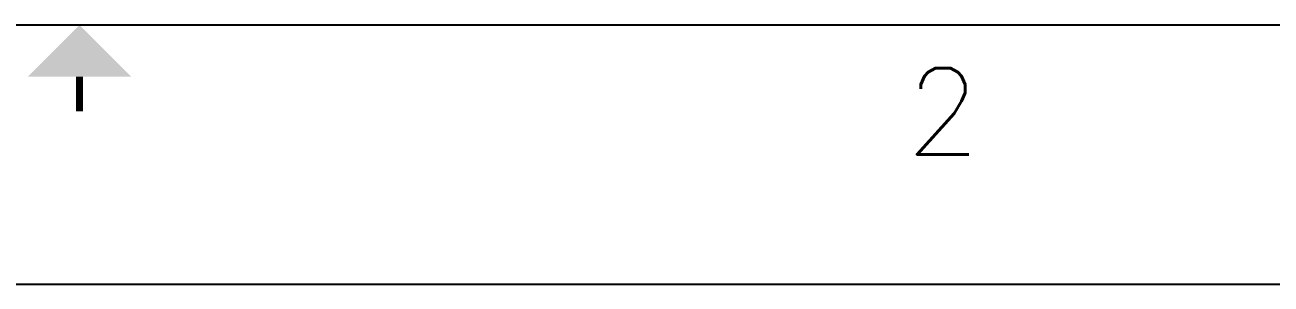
# Model space of a CAD drawing. Header units: inches. Extents: x -3457 to 3579, y -2730 to 2631.
# Drawn here: x 8 to 1217, y -2730 to -2478 of the extents above; entities that cross this region are included whole.
import ezdxf
from ezdxf.enums import TextEntityAlignment as Align

# ---------------------------------------------------------------- set-up
doc = ezdxf.new("R2010")
doc.units = ezdxf.units.IN
doc.header["$MEASUREMENT"] = 0
doc.layers.add('Title Block', color=7, linetype='Continuous')
doc.styles.add('Roman', font='romans')

# ---------------------------------------------------------------- blocks, each defined once
blk = doc.blocks.new('ANSI_border_C')
at = {"layer": 'Title Block'}
for p, q in [((0.5, 0.75), (20.5, 0.75)), ((0, 0), (21, 0))]:
    blk.add_line(p, q, dxfattribs=at)
at = {"layer": 'Title Block', "const_width": 0.02}
blk.add_lwpolyline([(10.5, 0.5), (10.5, 0.6)], dxfattribs=at)
at = {"layer": 'Title Block'}
blk.add_solid([(10.35, 0.6), (10.65, 0.6), (10.5, 0.75)], dxfattribs=at)
at = {"layer": 'Title Block', "style": 'Roman'}
blk.add_text('2', height=0.25, dxfattribs=at).set_placement((13, 0.5), align=Align.MIDDLE_CENTER)

msp = doc.modelspace()

# ---------------------------------------------------------------- block references
at = {"xscale": 335.062265514707, "yscale": 335.062265514707, "zscale": 335.062265514707}
msp.add_blockref('ANSI_border_C', (-3456.9, -2729.7), dxfattribs=at)

doc.saveas('drawing.dxf')
